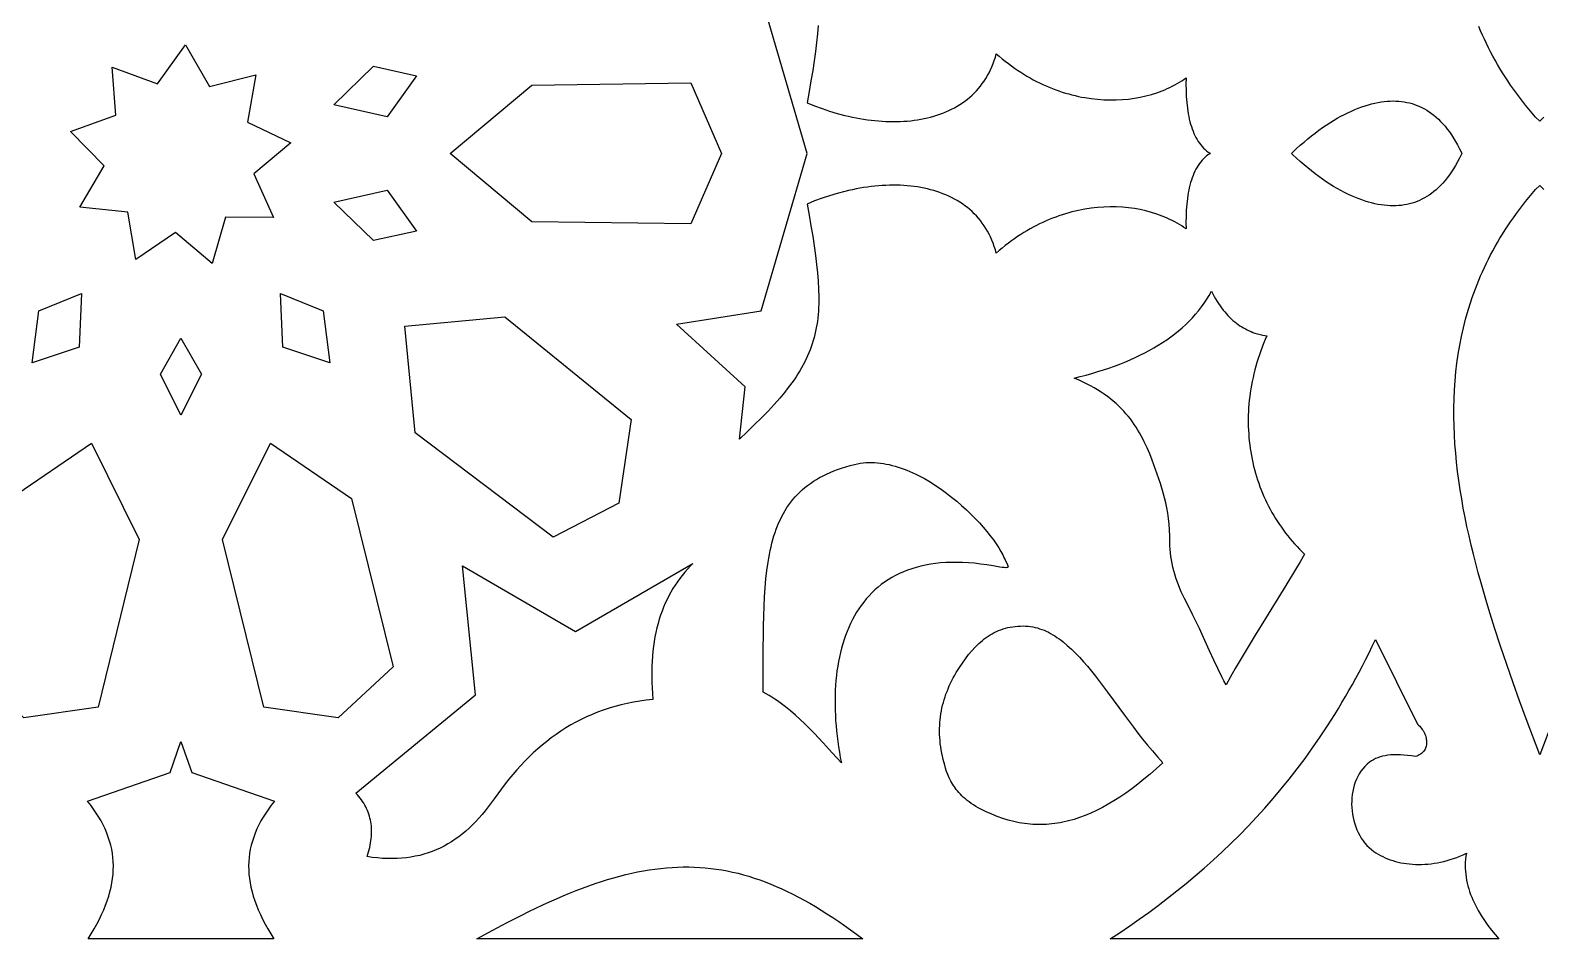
# Model space of a CAD drawing. Extents: x -575 to 575, y -425 to 425.
# Drawn here: x -347.9 to -272.3, y 285 to 330.6 of the extents above; entities that cross this region are included whole.
import ezdxf

# ---------------------------------------------------------------- set-up
doc = ezdxf.new("R2010")
doc.units = 0
doc.layers.add('LAYER_1', color=18, linetype='CONTINUOUS')

msp = doc.modelspace()

# ---------------------------------------------------------------- linework, layer by layer
at = {"layer": 'LAYER_1'}
for points in [[(-308.43, 330.799), (-308.464, 330.386), (-308.508, 329.955), (-308.564, 329.506), (-308.63, 329.036), (-308.706, 328.546), (-308.791, 328.032), (-308.885, 327.495), (-308.987, 326.933), (-308.613, 326.781), (-308.236, 326.641), (-307.857, 326.514), (-307.478, 326.401), (-307.098, 326.3), (-306.908, 326.255), (-306.719, 326.214), (-306.53, 326.176), (-306.341, 326.141), (-306.152, 326.11), (-305.965, 326.082), (-305.778, 326.058), (-305.592, 326.037), (-305.406, 326.02), (-305.222, 326.007), (-305.039, 325.997), (-304.856, 325.991), (-304.675, 325.989), (-304.496, 325.99), (-304.318, 325.995), (-304.141, 326.004), (-303.966, 326.017), (-303.793, 326.034), (-303.622, 326.054), (-303.452, 326.078), (-303.285, 326.106), (-303.12, 326.139), (-302.956, 326.175), (-302.796, 326.215), (-302.637, 326.259), (-302.481, 326.307), (-302.328, 326.359), (-302.177, 326.415), (-302.029, 326.476), (-301.884, 326.54), (-301.742, 326.609), (-301.603, 326.682), (-301.467, 326.759), (-301.334, 326.84), (-301.204, 326.925), (-301.078, 327.015), (-300.956, 327.109), (-300.837, 327.208), (-300.722, 327.311), (-300.61, 327.418), (-300.503, 327.529), (-300.4, 327.646), (-300.3, 327.766), (-300.205, 327.891), (-300.114, 328.021), (-300.027, 328.155), (-299.945, 328.294), (-299.867, 328.437), (-299.795, 328.585), (-299.726, 328.737), (-299.663, 328.894), (-299.604, 329.056), (-299.551, 329.223), (-299.503, 329.394), (-299.354, 329.264), (-299.204, 329.137), (-299.053, 329.015), (-298.901, 328.897), (-298.748, 328.782), (-298.594, 328.672), (-298.439, 328.565), (-298.283, 328.463), (-298.126, 328.364), (-297.968, 328.269), (-297.81, 328.178), (-297.651, 328.091), (-297.492, 328.007), (-297.332, 327.928), (-297.171, 327.852), (-297.01, 327.779), (-296.849, 327.711), (-296.688, 327.646), (-296.526, 327.584), (-296.364, 327.527), (-296.202, 327.473), (-296.04, 327.422), (-295.878, 327.375), (-295.716, 327.331), (-295.554, 327.291), (-295.393, 327.255), (-295.232, 327.222), (-295.071, 327.192), (-294.75, 327.143), (-294.431, 327.107), (-294.115, 327.084), (-293.801, 327.074), (-293.491, 327.076), (-293.185, 327.092), (-292.883, 327.119), (-292.587, 327.159), (-292.295, 327.211), (-292.01, 327.275), (-291.73, 327.35), (-291.458, 327.436), (-291.192, 327.534), (-291.062, 327.587), (-290.935, 327.642), (-290.809, 327.7), (-290.685, 327.761), (-290.564, 327.825), (-290.445, 327.891), (-290.328, 327.96), (-290.213, 328.032), (-290.101, 328.106), (-289.991, 328.182), (-289.998, 327.861), (-289.995, 327.547), (-289.983, 327.24), (-289.961, 326.943), (-289.928, 326.656), (-289.886, 326.379), (-289.86, 326.245), (-289.832, 326.114), (-289.801, 325.986), (-289.767, 325.862), (-289.73, 325.74), (-289.69, 325.623), (-289.647, 325.509), (-289.601, 325.398), (-289.552, 325.291), (-289.5, 325.189), (-289.444, 325.09), (-289.386, 324.996), (-289.324, 324.905), (-289.259, 324.82), (-289.19, 324.738), (-289.118, 324.662), (-289.042, 324.59), (-288.963, 324.522), (-288.881, 324.46), (-288.794, 324.403), (-288.771, 324.403), (-288.783, 324.396), (-288.771, 324.388), (-288.794, 324.388), (-288.881, 324.331), (-288.963, 324.269), (-289.042, 324.202), (-289.118, 324.13), (-289.19, 324.053), (-289.259, 323.972), (-289.324, 323.886), (-289.386, 323.796), (-289.444, 323.701), (-289.5, 323.603), (-289.552, 323.5), (-289.601, 323.393), (-289.647, 323.283), (-289.69, 323.169), (-289.73, 323.051), (-289.767, 322.93), (-289.801, 322.805), (-289.832, 322.677), (-289.86, 322.546), (-289.886, 322.412), (-289.928, 322.136), (-289.961, 321.848), (-289.983, 321.551), (-289.995, 321.245), (-289.998, 320.931), (-289.991, 320.61), (-290.101, 320.686), (-290.213, 320.76), (-290.328, 320.831), (-290.445, 320.9), (-290.564, 320.966), (-290.685, 321.03), (-290.809, 321.091), (-290.935, 321.149), (-291.062, 321.205), (-291.192, 321.258), (-291.458, 321.355), (-291.73, 321.442), (-292.01, 321.517), (-292.295, 321.58), (-292.587, 321.632), (-292.883, 321.672), (-293.185, 321.7), (-293.491, 321.715), (-293.801, 321.718), (-294.115, 321.708), (-294.431, 321.685), (-294.75, 321.649), (-295.071, 321.6), (-295.232, 321.57), (-295.393, 321.537), (-295.554, 321.5), (-295.716, 321.46), (-295.878, 321.416), (-296.04, 321.369), (-296.202, 321.319), (-296.364, 321.265), (-296.526, 321.207), (-296.688, 321.146), (-296.849, 321.081), (-297.01, 321.012), (-297.171, 320.94), (-297.332, 320.864), (-297.492, 320.784), (-297.651, 320.701), (-297.81, 320.613), (-297.968, 320.522), (-298.126, 320.427), (-298.283, 320.329), (-298.439, 320.226), (-298.594, 320.12), (-298.748, 320.009), (-298.901, 319.895), (-299.053, 319.776), (-299.204, 319.654), (-299.354, 319.528), (-299.503, 319.397), (-299.551, 319.568), (-299.604, 319.735), (-299.663, 319.897), (-299.726, 320.054), (-299.795, 320.207), (-299.867, 320.355), (-299.945, 320.498), (-300.027, 320.637), (-300.114, 320.771), (-300.205, 320.9), (-300.3, 321.025), (-300.4, 321.146), (-300.503, 321.262), (-300.61, 321.374), (-300.722, 321.481), (-300.837, 321.584), (-300.956, 321.682), (-301.078, 321.776), (-301.204, 321.866), (-301.334, 321.952), (-301.467, 322.033), (-301.603, 322.11), (-301.742, 322.183), (-301.884, 322.251), (-302.029, 322.316), (-302.177, 322.376), (-302.328, 322.432), (-302.481, 322.485), (-302.637, 322.533), (-302.796, 322.577), (-302.956, 322.617), (-303.12, 322.653), (-303.285, 322.685), (-303.452, 322.713), (-303.622, 322.737), (-303.793, 322.758), (-303.966, 322.774), (-304.141, 322.787), (-304.318, 322.796), (-304.496, 322.801), (-304.675, 322.803), (-304.856, 322.8), (-305.039, 322.794), (-305.222, 322.784), (-305.406, 322.771), (-305.592, 322.754), (-305.778, 322.734), (-305.965, 322.709), (-306.152, 322.682), (-306.341, 322.651), (-306.53, 322.616), (-306.719, 322.578), (-306.908, 322.536), (-307.098, 322.491), (-307.478, 322.391), (-307.857, 322.277), (-308.236, 322.15), (-308.613, 322.011), (-308.987, 321.858), (-308.885, 321.296), (-308.791, 320.759), (-308.706, 320.246), (-308.63, 319.755), (-308.564, 319.286), (-308.508, 318.836), (-308.464, 318.406), (-308.43, 317.993), (-308.408, 317.596), (-308.399, 317.214), (-308.399, 317.028), (-308.403, 316.846), (-308.41, 316.667), (-308.42, 316.49), (-308.434, 316.317), (-308.451, 316.146), (-308.472, 315.978), (-308.496, 315.812), (-308.525, 315.648), (-308.557, 315.486), (-308.593, 315.327), (-308.633, 315.168), (-308.677, 315.012), (-308.725, 314.857), (-308.777, 314.703), (-308.833, 314.55), (-308.894, 314.398), (-308.959, 314.247), (-309.028, 314.096), (-309.102, 313.946), (-309.181, 313.797), (-309.263, 313.647), (-309.351, 313.498), (-309.443, 313.348), (-309.54, 313.198), (-309.642, 313.047), (-309.749, 312.896), (-309.861, 312.744), (-309.978, 312.591), (-310.1, 312.437), (-310.359, 312.126), (-310.64, 311.807), (-310.942, 311.482), (-311.267, 311.147), (-311.614, 310.803), (-311.985, 310.447), (-312.38, 310.079), (-312.094, 312.701), (-315.537, 315.84), (-311.289, 316.502), (-308.979, 324.396), (-311.289, 332.289)], [(-272.058, 326.208), (-272.267, 326.007), (-272.476, 326.208), (-272.648, 326.407), (-272.815, 326.607), (-272.978, 326.808), (-273.137, 327.01), (-273.292, 327.212), (-273.442, 327.415), (-273.589, 327.618), (-273.732, 327.823), (-273.87, 328.028), (-274.005, 328.234), (-274.136, 328.44), (-274.263, 328.647), (-274.386, 328.855), (-274.505, 329.063), (-274.621, 329.272), (-274.732, 329.482), (-274.84, 329.692), (-274.945, 329.903), (-275.046, 330.114), (-275.143, 330.327), (-275.237, 330.539), (-275.327, 330.752)], [(-271.583, 296.049), (-272.267, 294.247), (-272.951, 296.049), (-273.277, 296.954), (-273.601, 297.863), (-273.919, 298.777), (-274.23, 299.693), (-274.531, 300.613), (-274.82, 301.534), (-274.96, 301.996), (-275.096, 302.457), (-275.227, 302.919), (-275.355, 303.382), (-275.477, 303.844), (-275.595, 304.306), (-275.708, 304.768), (-275.815, 305.23), (-275.916, 305.692), (-276.011, 306.154), (-276.1, 306.615), (-276.182, 307.076), (-276.257, 307.536), (-276.325, 307.996), (-276.385, 308.455), (-276.437, 308.914), (-276.482, 309.372), (-276.518, 309.829), (-276.546, 310.285), (-276.564, 310.74), (-276.573, 311.193), (-276.573, 311.646), (-276.563, 312.098), (-276.543, 312.548), (-276.513, 312.997), (-276.472, 313.445), (-276.42, 313.891), (-276.357, 314.335), (-276.282, 314.778), (-276.196, 315.219), (-276.097, 315.658), (-275.986, 316.096), (-275.863, 316.531), (-275.726, 316.965), (-275.653, 317.181), (-275.577, 317.396), (-275.497, 317.611), (-275.414, 317.825), (-275.327, 318.039), (-275.237, 318.252), (-275.143, 318.465), (-275.046, 318.677), (-274.945, 318.889), (-274.84, 319.099), (-274.732, 319.31), (-274.621, 319.519), (-274.505, 319.728), (-274.386, 319.937), (-274.263, 320.144), (-274.136, 320.351), (-274.005, 320.558), (-273.87, 320.764), (-273.732, 320.969), (-273.589, 321.173), (-273.442, 321.377), (-273.292, 321.58), (-273.137, 321.782), (-272.978, 321.983), (-272.815, 322.184), (-272.648, 322.384), (-272.476, 322.583), (-272.267, 322.785), (-272.058, 322.583)]]:
    msp.add_lwpolyline(points, dxfattribs=at)
for points in [[(-338.94, 327.747), (-336.606, 328.337), (-337.033, 325.967), (-334.866, 324.919), (-336.716, 323.379), (-335.73, 321.182), (-338.138, 321.192), (-338.794, 318.876), (-340.632, 320.431), (-342.624, 319.078), (-343.033, 321.451), (-345.429, 321.694), (-344.216, 323.775), (-345.894, 325.501), (-343.628, 326.315), (-343.804, 328.717), (-341.545, 327.884), (-340.136, 329.836)], [(-328.559, 328.286), (-330.026, 326.23), (-332.705, 326.838), (-330.721, 328.761)], [(-313.28, 324.396), (-314.82, 320.864), (-322.777, 320.968), (-326.867, 324.396), (-322.777, 327.823), (-314.82, 327.927)], [(-279.479, 327.02), (-279.339, 327.012), (-279.201, 326.999), (-279.065, 326.98), (-278.932, 326.955), (-278.8, 326.926), (-278.671, 326.89), (-278.544, 326.85), (-278.419, 326.803), (-278.295, 326.751), (-278.172, 326.693), (-278.052, 326.629), (-277.932, 326.559), (-277.814, 326.483), (-277.696, 326.4), (-277.58, 326.31), (-277.465, 326.214), (-277.351, 326.11), (-277.238, 325.999), (-277.127, 325.88), (-277.017, 325.753), (-276.908, 325.618), (-276.801, 325.475), (-276.696, 325.323), (-276.592, 325.164), (-276.49, 324.995), (-276.391, 324.818), (-276.294, 324.632), (-276.199, 324.436), (-276.181, 324.396), (-276.199, 324.355), (-276.294, 324.16), (-276.391, 323.974), (-276.49, 323.796), (-276.592, 323.628), (-276.696, 323.468), (-276.801, 323.317), (-276.908, 323.174), (-277.017, 323.039), (-277.127, 322.912), (-277.238, 322.793), (-277.351, 322.682), (-277.465, 322.578), (-277.58, 322.481), (-277.696, 322.391), (-277.814, 322.308), (-277.932, 322.232), (-278.052, 322.162), (-278.172, 322.098), (-278.295, 322.04), (-278.419, 321.988), (-278.544, 321.942), (-278.671, 321.901), (-278.8, 321.866), (-278.932, 321.836), (-279.065, 321.812), (-279.201, 321.793), (-279.339, 321.779), (-279.479, 321.771), (-279.622, 321.769), (-279.768, 321.772), (-279.916, 321.781), (-280.067, 321.796), (-280.221, 321.816), (-280.377, 321.842), (-280.535, 321.875), (-280.696, 321.913), (-280.86, 321.958), (-281.025, 322.008), (-281.193, 322.065), (-281.363, 322.128), (-281.535, 322.197), (-281.708, 322.273), (-281.884, 322.355), (-282.061, 322.443), (-282.239, 322.537), (-282.419, 322.638), (-282.601, 322.745), (-282.783, 322.858), (-282.966, 322.978), (-283.151, 323.103), (-283.336, 323.235), (-283.522, 323.373), (-283.708, 323.517), (-283.895, 323.668), (-284.082, 323.824), (-284.27, 323.987), (-284.458, 324.155), (-284.645, 324.329), (-284.715, 324.396), (-284.645, 324.462), (-284.458, 324.636), (-284.27, 324.805), (-284.082, 324.967), (-283.895, 325.124), (-283.708, 325.274), (-283.522, 325.418), (-283.336, 325.556), (-283.151, 325.688), (-282.966, 325.814), (-282.783, 325.933), (-282.601, 326.047), (-282.419, 326.154), (-282.239, 326.254), (-282.061, 326.349), (-281.884, 326.437), (-281.708, 326.519), (-281.535, 326.594), (-281.363, 326.663), (-281.193, 326.726), (-281.025, 326.783), (-280.86, 326.834), (-280.696, 326.878), (-280.535, 326.917), (-280.377, 326.949), (-280.221, 326.975), (-280.067, 326.996), (-279.916, 327.01), (-279.768, 327.019), (-279.622, 327.023)], [(-328.559, 320.505), (-330.721, 320.031), (-332.705, 321.953), (-330.026, 322.561)], [(-345.474, 314.678), (-347.82, 313.902), (-347.483, 316.51), (-345.354, 317.368)], [(-333.243, 316.51), (-332.905, 313.902), (-335.251, 314.678), (-335.371, 317.368)], [(-288.653, 317.352), (-288.583, 317.223), (-288.512, 317.099), (-288.439, 316.98), (-288.365, 316.865), (-288.29, 316.755), (-288.213, 316.649), (-288.135, 316.547), (-288.056, 316.45), (-287.976, 316.357), (-287.895, 316.268), (-287.812, 316.184), (-287.728, 316.103), (-287.643, 316.026), (-287.558, 315.954), (-287.47, 315.885), (-287.382, 315.82), (-287.293, 315.758), (-287.203, 315.701), (-287.112, 315.646), (-287.02, 315.596), (-286.926, 315.549), (-286.832, 315.505), (-286.737, 315.464), (-286.641, 315.427), (-286.544, 315.393), (-286.348, 315.334), (-286.148, 315.287), (-285.945, 315.252), (-286.028, 315.063), (-286.107, 314.874), (-286.181, 314.684), (-286.252, 314.495), (-286.319, 314.305), (-286.383, 314.114), (-286.442, 313.924), (-286.497, 313.734), (-286.549, 313.543), (-286.596, 313.353), (-286.64, 313.162), (-286.681, 312.972), (-286.717, 312.782), (-286.75, 312.591), (-286.779, 312.402), (-286.804, 312.212), (-286.825, 312.023), (-286.843, 311.834), (-286.858, 311.645), (-286.868, 311.457), (-286.875, 311.27), (-286.879, 311.083), (-286.879, 310.896), (-286.875, 310.711), (-286.868, 310.525), (-286.857, 310.341), (-286.843, 310.157), (-286.826, 309.975), (-286.805, 309.793), (-286.78, 309.612), (-286.752, 309.432), (-286.721, 309.252), (-286.687, 309.074), (-286.649, 308.897), (-286.607, 308.722), (-286.563, 308.547), (-286.515, 308.373), (-286.464, 308.201), (-286.41, 308.03), (-286.352, 307.861), (-286.291, 307.693), (-286.227, 307.526), (-286.16, 307.361), (-286.09, 307.197), (-286.017, 307.035), (-285.94, 306.875), (-285.861, 306.716), (-285.778, 306.559), (-285.693, 306.404), (-285.604, 306.25), (-285.512, 306.099), (-285.418, 305.949), (-285.32, 305.801), (-285.22, 305.656), (-285.116, 305.512), (-285.01, 305.37), (-284.901, 305.231), (-284.788, 305.094), (-284.674, 304.958), (-284.556, 304.826), (-284.435, 304.695), (-284.312, 304.567), (-284.186, 304.441), (-284.057, 304.318), (-284.281, 303.928), (-284.514, 303.534), (-284.999, 302.733), (-286.015, 301.09), (-286.53, 300.257), (-287.036, 299.421), (-287.284, 299.003), (-287.527, 298.585), (-287.763, 298.169), (-287.992, 297.753), (-288.103, 297.959), (-288.208, 298.162), (-288.407, 298.572), (-288.604, 299), (-288.813, 299.466), (-289.05, 299.99), (-289.329, 300.589), (-289.665, 301.284), (-289.859, 301.673), (-290.073, 302.093), (-290.156, 302.258), (-290.234, 302.426), (-290.309, 302.597), (-290.379, 302.771), (-290.445, 302.946), (-290.506, 303.123), (-290.562, 303.301), (-290.613, 303.48), (-290.658, 303.659), (-290.698, 303.839), (-290.732, 304.019), (-290.76, 304.198), (-290.783, 304.376), (-290.798, 304.554), (-290.808, 304.73), (-290.81, 304.904), (-290.813, 305.219), (-290.826, 305.522), (-290.848, 305.814), (-290.878, 306.095), (-290.916, 306.366), (-290.961, 306.63), (-291.013, 306.885), (-291.072, 307.134), (-291.136, 307.378), (-291.205, 307.618), (-291.278, 307.854), (-291.356, 308.088), (-291.52, 308.553), (-291.693, 309.022), (-291.815, 309.335), (-291.946, 309.643), (-292.087, 309.945), (-292.162, 310.094), (-292.24, 310.241), (-292.321, 310.386), (-292.406, 310.53), (-292.495, 310.671), (-292.588, 310.811), (-292.685, 310.949), (-292.787, 311.085), (-292.893, 311.219), (-293.005, 311.351), (-293.121, 311.48), (-293.242, 311.608), (-293.369, 311.733), (-293.502, 311.856), (-293.64, 311.977), (-293.785, 312.095), (-293.935, 312.211), (-294.093, 312.324), (-294.257, 312.435), (-294.427, 312.543), (-294.605, 312.649), (-294.79, 312.752), (-294.983, 312.852), (-295.183, 312.949), (-295.392, 313.044), (-295.608, 313.135), (-295.304, 313.211), (-295.005, 313.289), (-294.712, 313.372), (-294.423, 313.457), (-294.14, 313.547), (-293.862, 313.639), (-293.589, 313.736), (-293.322, 313.836), (-293.06, 313.94), (-292.804, 314.048), (-292.553, 314.16), (-292.308, 314.276), (-292.069, 314.395), (-291.836, 314.519), (-291.609, 314.647), (-291.388, 314.778), (-291.173, 314.914), (-290.964, 315.054), (-290.761, 315.199), (-290.564, 315.348), (-290.374, 315.501), (-290.19, 315.658), (-290.013, 315.82), (-289.842, 315.986), (-289.678, 316.157), (-289.521, 316.333), (-289.37, 316.513), (-289.227, 316.698), (-289.09, 316.888), (-288.96, 317.082), (-288.837, 317.281), (-288.722, 317.486)], [(-317.804, 311.064), (-318.421, 306.865), (-321.718, 305.164), (-328.625, 310.387), (-329.148, 315.741), (-324.139, 316.199)], [(-339.343, 313.328), (-340.363, 311.276), (-341.383, 313.328), (-340.363, 315.136)], [(-342.451, 305.049), (-344.514, 296.645), (-348.24, 296.107), (-350.996, 298.66), (-348.902, 307.106), (-344.856, 309.872)], [(-331.824, 307.106), (-329.729, 298.66), (-332.486, 296.107), (-336.212, 296.645), (-338.275, 305.049), (-335.87, 309.872)], [(-305.605, 308.902), (-305.458, 308.891), (-305.311, 308.876), (-305.164, 308.855), (-305.016, 308.829), (-304.869, 308.798), (-304.721, 308.762), (-304.573, 308.721), (-304.425, 308.676), (-304.277, 308.627), (-304.129, 308.574), (-303.982, 308.516), (-303.835, 308.455), (-303.689, 308.39), (-303.543, 308.321), (-303.398, 308.249), (-303.111, 308.096), (-302.827, 307.93), (-302.548, 307.753), (-302.273, 307.567), (-302.005, 307.373), (-301.744, 307.172), (-301.49, 306.964), (-301.244, 306.752), (-301.006, 306.536), (-300.779, 306.318), (-300.561, 306.099), (-300.354, 305.88), (-300.16, 305.662), (-299.977, 305.447), (-299.807, 305.235), (-299.652, 305.028), (-299.511, 304.827), (-299.385, 304.634), (-299.275, 304.448), (-299.181, 304.273), (-299.105, 304.108), (-299.067, 304.024), (-299.029, 303.948), (-298.962, 303.821), (-298.936, 303.771), (-298.919, 303.728), (-298.913, 303.694), (-298.914, 303.679), (-298.919, 303.667), (-298.927, 303.657), (-298.939, 303.648), (-298.975, 303.637), (-299.031, 303.633), (-299.106, 303.636), (-299.204, 303.647), (-299.327, 303.664), (-299.655, 303.719), (-299.978, 303.773), (-300.294, 303.817), (-300.602, 303.851), (-300.903, 303.876), (-301.197, 303.892), (-301.483, 303.899), (-301.762, 303.898), (-302.033, 303.887), (-302.298, 303.868), (-302.555, 303.84), (-302.805, 303.805), (-303.048, 303.761), (-303.284, 303.709), (-303.513, 303.649), (-303.735, 303.582), (-303.95, 303.507), (-304.159, 303.424), (-304.361, 303.335), (-304.556, 303.238), (-304.744, 303.134), (-304.926, 303.023), (-305.101, 302.906), (-305.27, 302.782), (-305.433, 302.652), (-305.589, 302.515), (-305.739, 302.373), (-305.882, 302.224), (-306.019, 302.07), (-306.15, 301.91), (-306.275, 301.744), (-306.394, 301.573), (-306.507, 301.397), (-306.614, 301.216), (-306.716, 301.029), (-306.811, 300.838), (-306.9, 300.643), (-306.984, 300.442), (-307.062, 300.238), (-307.135, 300.029), (-307.202, 299.816), (-307.263, 299.599), (-307.319, 299.378), (-307.369, 299.154), (-307.414, 298.926), (-307.454, 298.695), (-307.489, 298.46), (-307.518, 298.223), (-307.542, 297.982), (-307.561, 297.739), (-307.575, 297.493), (-307.584, 297.245), (-307.588, 296.994), (-307.587, 296.741), (-307.582, 296.486), (-307.571, 296.229), (-307.556, 295.97), (-307.536, 295.71), (-307.512, 295.448), (-307.483, 295.185), (-307.449, 294.921), (-307.411, 294.655), (-307.368, 294.389), (-307.322, 294.122), (-307.27, 293.854), (-307.734, 294.354), (-308.188, 294.849), (-308.64, 295.334), (-308.869, 295.57), (-309.1, 295.802), (-309.335, 296.028), (-309.575, 296.247), (-309.822, 296.459), (-310.076, 296.664), (-310.338, 296.859), (-310.473, 296.954), (-310.61, 297.045), (-310.75, 297.135), (-310.892, 297.221), (-311.038, 297.305), (-311.186, 297.386), (-311.181, 299.662), (-311.176, 300.193), (-311.168, 300.71), (-311.156, 301.211), (-311.139, 301.698), (-311.116, 302.169), (-311.086, 302.626), (-311.047, 303.067), (-310.999, 303.493), (-310.941, 303.904), (-310.908, 304.104), (-310.872, 304.3), (-310.834, 304.492), (-310.791, 304.68), (-310.746, 304.865), (-310.697, 305.046), (-310.645, 305.223), (-310.589, 305.396), (-310.53, 305.565), (-310.466, 305.731), (-310.398, 305.893), (-310.327, 306.051), (-310.251, 306.205), (-310.171, 306.355), (-310.086, 306.502), (-309.996, 306.644), (-309.902, 306.783), (-309.803, 306.918), (-309.699, 307.049), (-309.59, 307.177), (-309.475, 307.3), (-309.356, 307.42), (-309.23, 307.536), (-309.099, 307.648), (-308.963, 307.756), (-308.82, 307.86), (-308.672, 307.961), (-308.517, 308.057), (-308.357, 308.15), (-308.189, 308.239), (-308.016, 308.324), (-307.836, 308.405), (-307.649, 308.483), (-307.455, 308.556), (-307.254, 308.626), (-307.046, 308.691), (-306.831, 308.753), (-306.609, 308.811), (-306.468, 308.843), (-306.327, 308.868), (-306.184, 308.887), (-306.04, 308.899), (-305.896, 308.906), (-305.75, 308.907)], [(-314.852, 303.704), (-314.988, 303.556), (-315.119, 303.404), (-315.246, 303.249), (-315.369, 303.089), (-315.486, 302.925), (-315.599, 302.757), (-315.707, 302.585), (-315.811, 302.408), (-315.909, 302.227), (-316.003, 302.041), (-316.091, 301.852), (-316.175, 301.657), (-316.253, 301.458), (-316.326, 301.254), (-316.394, 301.046), (-316.456, 300.833), (-316.513, 300.615), (-316.565, 300.392), (-316.611, 300.165), (-316.651, 299.932), (-316.686, 299.694), (-316.716, 299.451), (-316.739, 299.204), (-316.757, 298.95), (-316.768, 298.692), (-316.774, 298.428), (-316.774, 298.159), (-316.767, 297.885), (-316.755, 297.605), (-316.736, 297.32), (-316.711, 297.028), (-317.044, 296.993), (-317.37, 296.948), (-317.691, 296.895), (-318.005, 296.832), (-318.312, 296.761), (-318.614, 296.681), (-318.91, 296.593), (-319.2, 296.497), (-319.485, 296.392), (-319.764, 296.28), (-320.037, 296.16), (-320.305, 296.031), (-320.568, 295.896), (-320.825, 295.753), (-321.077, 295.602), (-321.324, 295.444), (-321.567, 295.28), (-321.804, 295.108), (-322.036, 294.929), (-322.264, 294.744), (-322.488, 294.552), (-322.707, 294.354), (-322.921, 294.15), (-323.131, 293.939), (-323.337, 293.723), (-323.539, 293.501), (-323.737, 293.272), (-323.931, 293.039), (-324.121, 292.8), (-324.307, 292.555), (-324.49, 292.305), (-324.669, 292.051), (-324.816, 291.842), (-324.966, 291.641), (-325.119, 291.446), (-325.274, 291.259), (-325.432, 291.078), (-325.593, 290.905), (-325.756, 290.739), (-325.923, 290.58), (-326.093, 290.429), (-326.266, 290.285), (-326.443, 290.148), (-326.622, 290.02), (-326.805, 289.899), (-326.992, 289.785), (-327.182, 289.68), (-327.376, 289.582), (-327.573, 289.492), (-327.775, 289.411), (-327.98, 289.337), (-328.189, 289.272), (-328.402, 289.215), (-328.62, 289.166), (-328.842, 289.125), (-329.068, 289.093), (-329.298, 289.07), (-329.533, 289.055), (-329.772, 289.049), (-330.016, 289.052), (-330.264, 289.063), (-330.518, 289.084), (-330.776, 289.113), (-331.039, 289.151), (-330.965, 289.385), (-330.905, 289.615), (-330.88, 289.727), (-330.859, 289.839), (-330.842, 289.95), (-330.828, 290.059), (-330.818, 290.167), (-330.812, 290.274), (-330.809, 290.38), (-330.81, 290.484), (-330.815, 290.588), (-330.823, 290.69), (-330.835, 290.791), (-330.85, 290.89), (-330.87, 290.989), (-330.892, 291.087), (-330.919, 291.183), (-330.949, 291.278), (-330.983, 291.372), (-331.02, 291.464), (-331.061, 291.556), (-331.106, 291.646), (-331.154, 291.735), (-331.206, 291.823), (-331.262, 291.91), (-331.321, 291.995), (-331.384, 292.08), (-331.451, 292.163), (-331.521, 292.245), (-331.595, 292.326), (-325.597, 297.264), (-326.263, 303.73), (-320.599, 300.438), (-314.712, 303.848)], [(-298.033, 300.706), (-297.912, 300.697), (-297.794, 300.683), (-297.676, 300.663), (-297.56, 300.639), (-297.446, 300.61), (-297.332, 300.576), (-297.22, 300.537), (-297.109, 300.493), (-296.999, 300.445), (-296.89, 300.393), (-296.781, 300.336), (-296.674, 300.275), (-296.568, 300.21), (-296.463, 300.141), (-296.358, 300.068), (-296.254, 299.992), (-296.15, 299.911), (-295.945, 299.739), (-295.742, 299.553), (-295.541, 299.355), (-295.34, 299.144), (-295.14, 298.922), (-294.941, 298.689), (-294.741, 298.446), (-294.54, 298.194), (-294.339, 297.933), (-293.931, 297.391), (-293.083, 296.241), (-292.637, 295.646), (-292.406, 295.346), (-292.171, 295.045), (-291.929, 294.745), (-291.681, 294.446), (-291.427, 294.149), (-291.165, 293.854), (-291.482, 293.566), (-291.795, 293.292), (-292.105, 293.032), (-292.411, 292.787), (-292.715, 292.556), (-293.015, 292.339), (-293.312, 292.136), (-293.607, 291.947), (-293.899, 291.772), (-294.189, 291.612), (-294.476, 291.465), (-294.761, 291.332), (-295.045, 291.213), (-295.327, 291.108), (-295.607, 291.017), (-295.886, 290.939), (-296.163, 290.876), (-296.302, 290.849), (-296.44, 290.825), (-296.578, 290.805), (-296.715, 290.789), (-296.853, 290.776), (-296.99, 290.766), (-297.127, 290.759), (-297.264, 290.756), (-297.401, 290.757), (-297.538, 290.76), (-297.674, 290.767), (-297.811, 290.778), (-297.947, 290.791), (-298.084, 290.809), (-298.221, 290.829), (-298.357, 290.853), (-298.63, 290.91), (-298.904, 290.981), (-299.178, 291.065), (-299.453, 291.162), (-299.728, 291.272), (-300.005, 291.396), (-300.283, 291.532), (-300.411, 291.601), (-300.534, 291.671), (-300.65, 291.743), (-300.76, 291.816), (-300.864, 291.891), (-300.963, 291.966), (-301.056, 292.043), (-301.145, 292.121), (-301.228, 292.2), (-301.306, 292.28), (-301.379, 292.36), (-301.448, 292.441), (-301.513, 292.522), (-301.574, 292.604), (-301.683, 292.769), (-301.778, 292.933), (-301.86, 293.097), (-301.931, 293.26), (-301.992, 293.42), (-302.045, 293.578), (-302.09, 293.731), (-302.167, 294.023), (-302.204, 294.183), (-302.237, 294.341), (-302.265, 294.499), (-302.29, 294.655), (-302.31, 294.81), (-302.325, 294.965), (-302.337, 295.118), (-302.344, 295.27), (-302.347, 295.421), (-302.346, 295.571), (-302.341, 295.72), (-302.332, 295.868), (-302.319, 296.015), (-302.302, 296.161), (-302.281, 296.306), (-302.256, 296.45), (-302.227, 296.593), (-302.194, 296.735), (-302.158, 296.876), (-302.118, 297.016), (-302.074, 297.156), (-302.026, 297.294), (-301.974, 297.432), (-301.919, 297.568), (-301.861, 297.704), (-301.799, 297.839), (-301.733, 297.974), (-301.664, 298.107), (-301.591, 298.239), (-301.515, 298.371), (-301.353, 298.632), (-301.203, 298.855), (-301.05, 299.069), (-300.892, 299.274), (-300.729, 299.469), (-300.56, 299.653), (-300.473, 299.74), (-300.384, 299.825), (-300.294, 299.906), (-300.202, 299.984), (-300.108, 300.059), (-300.012, 300.13), (-299.914, 300.197), (-299.814, 300.261), (-299.712, 300.321), (-299.608, 300.377), (-299.501, 300.429), (-299.392, 300.478), (-299.281, 300.521), (-299.166, 300.561), (-299.05, 300.596), (-298.93, 300.627), (-298.808, 300.653), (-298.683, 300.674), (-298.556, 300.69), (-298.425, 300.702), (-298.291, 300.708), (-298.154, 300.71)], [(-278.392, 295.797), (-278.339, 295.745), (-278.288, 295.692), (-278.241, 295.637), (-278.197, 295.581), (-278.156, 295.523), (-278.119, 295.465), (-278.085, 295.405), (-278.054, 295.345), (-278.027, 295.285), (-278.003, 295.224), (-277.983, 295.163), (-277.967, 295.102), (-277.955, 295.042), (-277.946, 294.982), (-277.941, 294.922), (-277.94, 294.863), (-277.943, 294.805), (-277.95, 294.749), (-277.961, 294.693), (-277.976, 294.639), (-277.996, 294.587), (-278.019, 294.537), (-278.047, 294.488), (-278.08, 294.442), (-278.116, 294.398), (-278.157, 294.357), (-278.203, 294.318), (-278.253, 294.282), (-278.308, 294.249), (-278.368, 294.22), (-278.432, 294.194), (-278.501, 294.172), (-278.702, 294.202), (-278.894, 294.226), (-279.078, 294.243), (-279.253, 294.254), (-279.421, 294.258), (-279.582, 294.256), (-279.734, 294.248), (-279.88, 294.233), (-280.018, 294.211), (-280.149, 294.184), (-280.273, 294.15), (-280.391, 294.109), (-280.503, 294.062), (-280.608, 294.009), (-280.707, 293.95), (-280.8, 293.884), (-280.921, 293.784), (-281.033, 293.675), (-281.136, 293.559), (-281.23, 293.436), (-281.315, 293.306), (-281.391, 293.171), (-281.458, 293.029), (-281.517, 292.883), (-281.568, 292.733), (-281.61, 292.579), (-281.643, 292.421), (-281.669, 292.262), (-281.686, 292.1), (-281.695, 291.937), (-281.696, 291.773), (-281.69, 291.608), (-281.675, 291.444), (-281.653, 291.281), (-281.624, 291.12), (-281.586, 290.96), (-281.542, 290.803), (-281.49, 290.649), (-281.431, 290.499), (-281.365, 290.353), (-281.292, 290.212), (-281.212, 290.077), (-281.125, 289.948), (-281.031, 289.825), (-280.931, 289.709), (-280.824, 289.602), (-280.71, 289.502), (-280.591, 289.412), (-280.484, 289.34), (-280.373, 289.273), (-280.259, 289.209), (-280.141, 289.15), (-280.02, 289.094), (-279.895, 289.043), (-279.767, 288.995), (-279.636, 288.952), (-279.502, 288.913), (-279.365, 288.878), (-279.226, 288.848), (-279.084, 288.821), (-278.94, 288.8), (-278.794, 288.783), (-278.646, 288.771), (-278.495, 288.763), (-278.343, 288.76), (-278.19, 288.762), (-278.035, 288.768), (-277.878, 288.78), (-277.72, 288.796), (-277.561, 288.818), (-277.402, 288.844), (-277.241, 288.876), (-277.08, 288.913), (-276.918, 288.955), (-276.756, 289.002), (-276.594, 289.055), (-276.431, 289.113), (-276.269, 289.177), (-276.106, 289.247), (-275.944, 289.321), (-275.97, 289.169), (-275.989, 289.016), (-276, 288.865), (-276.005, 288.714), (-276.003, 288.564), (-275.995, 288.415), (-275.981, 288.267), (-275.962, 288.12), (-275.936, 287.974), (-275.906, 287.829), (-275.87, 287.685), (-275.829, 287.542), (-275.783, 287.401), (-275.734, 287.261), (-275.679, 287.122), (-275.621, 286.985), (-275.559, 286.849), (-275.493, 286.715), (-275.424, 286.582), (-275.352, 286.451), (-275.2, 286.195), (-275.037, 285.945), (-274.866, 285.704), (-274.689, 285.471), (-274.508, 285.247), (-274.324, 285.032), (-293.79, 285.032), (-293.304, 285.354), (-292.82, 285.681), (-292.339, 286.016), (-291.862, 286.358), (-291.389, 286.707), (-290.919, 287.064), (-290.454, 287.429), (-289.992, 287.802), (-289.535, 288.184), (-289.081, 288.575), (-288.633, 288.975), (-288.189, 289.384), (-287.749, 289.804), (-287.315, 290.233), (-286.886, 290.673), (-286.462, 291.123), (-286.043, 291.585), (-285.63, 292.057), (-285.222, 292.542), (-284.82, 293.038), (-284.424, 293.546), (-284.034, 294.067), (-283.651, 294.601), (-283.274, 295.148), (-282.903, 295.708), (-282.72, 295.993), (-282.539, 296.282), (-282.359, 296.574), (-282.182, 296.87), (-282.006, 297.169), (-281.831, 297.472), (-281.659, 297.778), (-281.488, 298.089), (-281.319, 298.403), (-281.152, 298.72), (-280.987, 299.042), (-280.824, 299.367), (-280.662, 299.696), (-280.503, 300.029)], [(-339.813, 293.372), (-335.683, 291.937), (-335.837, 291.737), (-335.981, 291.537), (-336.116, 291.337), (-336.241, 291.137), (-336.357, 290.937), (-336.462, 290.737), (-336.558, 290.536), (-336.643, 290.335), (-336.719, 290.133), (-336.786, 289.93), (-336.842, 289.726), (-336.888, 289.521), (-336.925, 289.315), (-336.951, 289.108), (-336.968, 288.899), (-336.974, 288.689), (-336.971, 288.478), (-336.958, 288.264), (-336.934, 288.049), (-336.901, 287.832), (-336.857, 287.613), (-336.804, 287.391), (-336.74, 287.168), (-336.666, 286.942), (-336.583, 286.713), (-336.489, 286.482), (-336.384, 286.248), (-336.27, 286.011), (-336.145, 285.771), (-336.011, 285.528), (-335.866, 285.282), (-335.711, 285.032), (-345.015, 285.032), (-344.86, 285.282), (-344.715, 285.528), (-344.58, 285.771), (-344.455, 286.011), (-344.341, 286.248), (-344.237, 286.482), (-344.143, 286.713), (-344.059, 286.942), (-343.985, 287.168), (-343.922, 287.391), (-343.868, 287.613), (-343.825, 287.832), (-343.791, 288.049), (-343.768, 288.264), (-343.755, 288.478), (-343.751, 288.689), (-343.758, 288.899), (-343.774, 289.108), (-343.801, 289.315), (-343.837, 289.521), (-343.884, 289.726), (-343.94, 289.93), (-344.006, 290.133), (-344.082, 290.335), (-344.168, 290.536), (-344.263, 290.737), (-344.369, 290.937), (-344.484, 291.137), (-344.609, 291.337), (-344.744, 291.537), (-344.888, 291.737), (-345.043, 291.937), (-340.913, 293.372), (-340.363, 294.927)], [(-314.64, 288.627), (-314.364, 288.613), (-314.089, 288.592), (-313.814, 288.563), (-313.54, 288.528), (-313.267, 288.485), (-312.994, 288.436), (-312.722, 288.379), (-312.449, 288.315), (-312.176, 288.243), (-311.904, 288.165), (-311.631, 288.079), (-311.357, 287.985), (-311.083, 287.885), (-310.808, 287.777), (-310.532, 287.662), (-310.255, 287.539), (-309.977, 287.409), (-309.698, 287.271), (-309.418, 287.126), (-309.136, 286.974), (-308.852, 286.814), (-308.566, 286.646), (-308.279, 286.471), (-307.989, 286.288), (-307.697, 286.098), (-307.403, 285.9), (-307.106, 285.695), (-306.807, 285.481), (-306.505, 285.261), (-306.2, 285.032), (-325.531, 285.032), (-324.762, 285.455), (-324.014, 285.852), (-323.648, 286.041), (-323.287, 286.224), (-322.93, 286.4), (-322.578, 286.569), (-322.231, 286.732), (-321.889, 286.889), (-321.55, 287.039), (-321.216, 287.182), (-320.886, 287.319), (-320.559, 287.449), (-320.237, 287.573), (-319.918, 287.689), (-319.602, 287.799), (-319.29, 287.903), (-318.981, 287.999), (-318.675, 288.089), (-318.372, 288.173), (-318.072, 288.249), (-317.775, 288.318), (-317.48, 288.381), (-317.187, 288.437), (-316.897, 288.486), (-316.609, 288.528), (-316.323, 288.563), (-316.038, 288.591), (-315.756, 288.612), (-315.475, 288.626), (-315.195, 288.633), (-314.917, 288.634)]]:
    msp.add_lwpolyline(points, close=True, dxfattribs=at)

doc.saveas('drawing.dxf')
